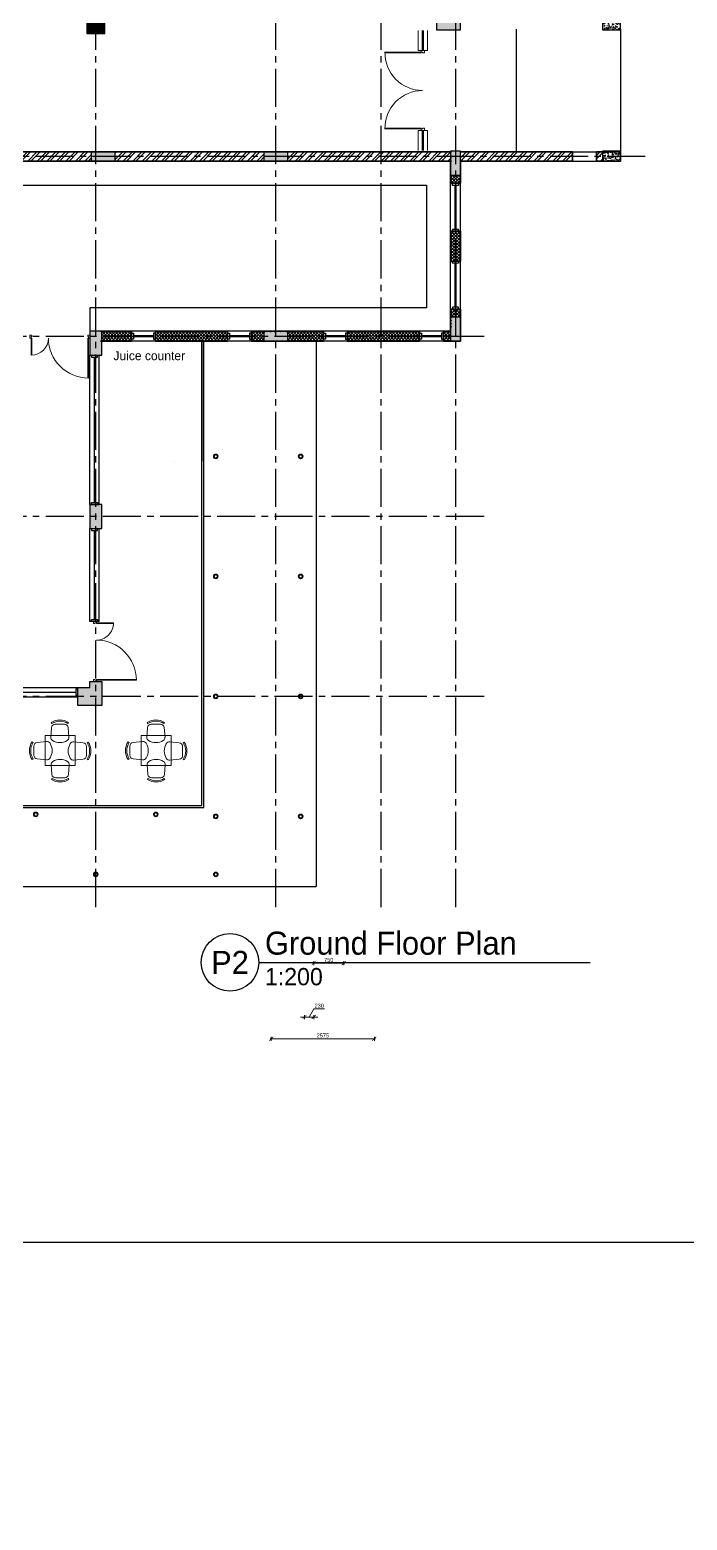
# Model space of a CAD drawing. Header units: millimetres. Extents: x -276609 to 1081398, y -453808 to 472098.
# Drawn here: x 356814 to 373242, y 117301 to 154560 of the extents above; entities that cross this region are included whole.
import ezdxf
from ezdxf.enums import TextEntityAlignment as Align

# ---------------------------------------------------------------- set-up
doc = ezdxf.new("R2010")
doc.units = ezdxf.units.MM
doc.header["$MEASUREMENT"] = 0
doc.linetypes.add('CENTER2', pattern=[28.575, 19.05, -3.175, 3.175, -3.175])
for name, color, linetype in [('A-Anno Tags', 6, 'Continuous'), ('A-Elevation', 4, 'Continuous'), ('A-Railing', 4, 'Continuous'), ('A-Steps', 3, 'Continuous'), ('A-Wall Patt', 8, 'Continuous'), ('A-Window', 4, 'Continuous'), ('Anno_Labels', 7, 'Continuous'), ('AREA', 7, 'Continuous'), ('Dimension', 7, 'Continuous'), ('S-Conc Patt', 9, 'Continuous'), ('SHADING COLUMNS', 210, 'Continuous')]:
    doc.layers.add(name, color=color, linetype=linetype)
doc.layers.add('A-Anno-Grid Lines', color=7, linetype='Continuous', true_color=0xbbc3bd)
for name, color, linetype, lineweight in [('A-Detail Lines', 241, 'Continuous', 25), ('A-Door', 4, 'Continuous', 9), ('A-DOOR-1-2', 3, 'Continuous', 5), ('A-Wall Sec', 1, 'Continuous', 20), ('dim', 7, 'Continuous', 5), ('frntr', 42, 'Continuous', 13), ('S-Concrete', 40, 'Continuous', 25), ('STAIR', 3, 'Continuous', 9)]:
    doc.layers.add(name, color=color, linetype=linetype, lineweight=lineweight)
doc.layers.add('I-Furniture', color=7, linetype='Continuous', lineweight=20, true_color=0xb35900)
doc.styles.get("Standard").update_dxf_attribs({"font": ''})
doc.styles.get('Standard').set_extended_font_data('Gill Sans MT')
doc.dimstyles.new('IIITD_WD_M @ 100', dxfattribs={"dimscale": 100, "dimtxt": 1, "dimasz": 1, "dimexe": 0.5, "dimexo": 0.25, "dimgap": 0.3, "dimtad": 1, "dimdec": 0, "dimrnd": 1, "dimzin": 0, "dimdsep": 46, "dimtxsty": 'Standard', "dimblk": 'ARCHTICK', "dimcen": 0.2, "dimdle": 0.3, "dimclrd": 256, "dimclre": 256, "dimclrt": 256, "dimadec": 0, "dimazin": 0, "dimtfac": 1, "dimtdec": 0, "dimtofl": 0, "dimtmove": 0, "dimatfit": 0, "dimfxl": 0.5, "dimfxlon": 1, "dimtolj": 1, "dimtzin": 0, "dimlwd": -1, "dimlwe": -1, "dimarcsym": 0})
pattern_1 = [(50, (-1021001.52, 1192606.68), (143.4520365, -12.550427), [15, -165]), (355, (-1021001.52, 1192606.68), (-27.750267, 150.438427), [12, -132]), (100.4514, (-1020989.56, 1192605.63), (115.701876, 137.887908), [12.748038, -140.228422]), (46.1842, (-1021001.52, 1192646.68), (213.44821, -33.103803), [22.5, -247.5]), (96.6356, (-1020983.73, 1192643.92), (186.93254, 194.823574), [19.122058, -210.3426]), (351.1842, (-1021001.52, 1192646.68), (186.93239, 194.82372), [18, -198]), (21, (-1020981.52, 1192636.68), (119.3814104, -80.523778), [15, -165]), (326, (-1020981.52, 1192636.68), (48.663066, 145.030009), [12, -132]), (71.4514, (-1020971.57, 1192629.97), (168.044526, 64.506099), [12.748038, -140.228422]), (37.5, (-1021001.517, 1192606.68), (2.431971, 66.5787708), [0, -130.4, 0, -134, 0, -132.5]), (7.5, (-1021001.52, 1192606.68), (52.6139075, 78.8823424), [0, -76.4, 0, -127.4, 0, -50.5]), (327.5, (-1021046.117, 1192606.68), (106.7644872, -4.5109743), [0, -50, 0, -156, 0, -207]), (317.5, (-1021066.12, 1192606.68), (116.637234, 20.0209965), [0, -65, 0, -103.6, 0, -147])]

# ---------------------------------------------------------------- blocks, each defined once
blk = doc.blocks.new('erer')
at = {"layer": 'A-Door', "color": 5, "lineweight": 18}
for p, q in [((476029, 155439), (476029, 154939)), ((476259, 154939), (476259, 155439)), ((476029, 154939), (476259, 154939)), ((476102, 154939), (476102, 154884)), ((476185, 154939), (476102, 154939)), ((476102, 154884), (476147, 154884)), ((476147, 154900), (476147, 154884)), ((476185, 154900), (476147, 154900)), ((476185, 154939), (476185, 154900)), ((476185, 154884), (476185, 154900)), ((476188, 154900), (477090, 154900)), ((476188, 154882), (477090, 154882)), ((476029, 152939), (476029, 152439)), ((476259, 152939), (476029, 152939)), ((476102, 152995), (476147, 152995)), ((476102, 152939), (476102, 152995)), ((476185, 152939), (476102, 152939)), ((476147, 152978), (476147, 152995)), ((476185, 152978), (476147, 152978)), ((476185, 152995), (476185, 152978)), ((476185, 152939), (476185, 152978)), ((476188, 152996), (477090, 152996)), ((476188, 152978), (477090, 152978)), ((476259, 152439), (476259, 152939))]:
    blk.add_line(p, q, dxfattribs=at)
at = {"layer": 'A-Door', "lineweight": 18}
for centre, start, end in [((476147, 154882), 269.9841, 1.3064), ((476147, 152996), 358.6936, 90.0159)]:
    blk.add_arc(centre, 943, start, end, dxfattribs=at)
at = {"layer": 'A-Window', "color": 2, "lineweight": 60}
for p, q in [((476144, 154939), (476144, 155439)), ((476144, 152939), (476144, 152439))]:
    blk.add_line(p, q, dxfattribs=at)
blk = doc.blocks.new('w8')
at = {"layer": 'A-Window', "color": 2, "lineweight": 30}
blk.add_line((484324, 139289), (484324, 142939), dxfattribs=at)
at = {"layer": 'A-Window'}
for points in [[(484209, 139239), (484209, 142989)], [(484399, 142989), (484399, 142939), (484249, 142939), (484249, 142989)], [(484439, 139239), (484439, 142989)], [(484399, 139239), (484399, 139289), (484249, 139289), (484249, 139239)]]:
    blk.add_lwpolyline(points, dxfattribs=at)
blk = doc.blocks.new('Big Door Garbage')
at = {"layer": 'A-Door', "color": 5, "lineweight": 18}
for p, q in [((-12550, 128778), (-12500, 128778)), ((-12550, 128703), (-12550, 128778)), ((-12550, 128703), (-12515, 128703)), ((-12515, 128738), (-12500, 128738)), ((-12515, 128703), (-12515, 128738)), ((-12515, 128703), (-12515, 128273)), ((-12499, 128703), (-12515, 128703)), ((-12500, 128778), (-12500, 128738)), ((-12499, 128703), (-12499, 128273)), ((-11101, 128703), (-11101, 127703)), ((-11101, 128703), (-11085, 128703)), ((-11100, 128778), (-11100, 128738)), ((-11050, 128778), (-11100, 128778)), ((-11085, 128738), (-11100, 128738)), ((-11085, 128703), (-11085, 128738)), ((-11050, 128703), (-11085, 128703)), ((-11085, 128703), (-11085, 127703)), ((-11050, 128703), (-11050, 128778))]:
    blk.add_line(p, q, dxfattribs=at)
at = {"layer": 'A-Door', "lineweight": 18}
for centre, radius, start, end in [((-12515, 128703), 430, 270, 0), ((-11085, 128703), 1000, 180, 270)]:
    blk.add_arc(centre, radius, start, end, dxfattribs=at)
blk = doc.blocks.new('din w4')
at = {"layer": 'A-Window', "color": 2, "lineweight": 60}
blk.add_line((516605, 148504), (516605, 149604), dxfattribs=at)
at = {"layer": 'A-Window'}
for points in [[(516480, 148454), (516480, 149654)], [(516680, 149654), (516680, 149604), (516530, 149604), (516530, 149654)], [(516730, 148454), (516730, 149654)], [(516680, 148454), (516680, 148504), (516530, 148504), (516530, 148454)]]:
    blk.add_lwpolyline(points, dxfattribs=at)
blk = doc.blocks.new('allalaksksksjjd')
at = {"layer": 'S-Conc Patt'}
for points in [[(288778, 131331), (288778, 130881), (289228, 130881), (289228, 131331)], [(297518, 131221), (297518, 130971), (298118, 130971), (298118, 131221)], [(288888, 127921), (288888, 127691), (289488, 127691), (289488, 127921)], [(293203, 127921), (293203, 127691), (293803, 127691), (293803, 127921)], [(298118, 127941), (297868, 127941), (297868, 127341), (298118, 127341)], [(298118, 123791), (297868, 123791), (297868, 123191), (298118, 123191)], [(289153, 123441), (288853, 123441), (288853, 122841), (289153, 122841)], [(293203, 123441), (293203, 123191), (293803, 123191), (293803, 123441)], [(289153, 119106), (288853, 119106), (288853, 118506), (289153, 118506)], [(289153, 114681), (288853, 114681), (288853, 114531), (288553, 114531), (288553, 114081), (289153, 114081)]]:
    blk.add_hatch(color=8, dxfattribs=at).paths.add_polyline_path(points)
h = blk.add_hatch(dxfattribs=at)
h.set_pattern_fill('AR-CONC', color=8, scale=20, style=0)
h.set_pattern_definition(pattern_1)
h.paths.add_polyline_path([(301668, 131221), (301668, 130971), (302118, 130971), (302118, 131221)])
h = blk.add_hatch(dxfattribs=at)
h.set_pattern_fill('AR-CONC', color=8, scale=20, style=0)
h.set_pattern_definition(pattern_1)
h.paths.add_polyline_path([(301668, 127941), (301668, 127691), (302118, 127691), (302118, 127941)])
at = {"layer": 'S-Concrete'}
for points in [[(288778, 131331), (288778, 130881), (289228, 130881), (289228, 131331)], [(297518, 131221), (297518, 130971), (298118, 130971), (298118, 131221)], [(301668, 131221), (301668, 130971), (302118, 130971), (302118, 131221)], [(288888, 127921), (288888, 127691), (289488, 127691), (289488, 127921)], [(293203, 127921), (293203, 127691), (293803, 127691), (293803, 127921)], [(298118, 127941), (297868, 127941), (297868, 127341), (298118, 127341)], [(301668, 127941), (301668, 127691), (302118, 127691), (302118, 127941)], [(298118, 123791), (297868, 123791), (297868, 123191), (298118, 123191)], [(289153, 123441), (288853, 123441), (288853, 122841), (289153, 122841)], [(293203, 123441), (293203, 123191), (293803, 123191), (293803, 123441)], [(289153, 119106), (288853, 119106), (288853, 118506), (289153, 118506)], [(288553, 114531), (288853, 114531), (288853, 114681), (289153, 114681), (289153, 114081), (288553, 114081)]]:
    blk.add_lwpolyline(points, close=True, dxfattribs=at)
blk = doc.blocks.new('din w1')
at = {"layer": 'A-Window', "color": 2, "lineweight": 60}
blk.add_line((476279, 163779), (476779, 163779), dxfattribs=at)
at = {"layer": 'A-Window'}
for points in [[(476229, 163904), (476829, 163904)], [(476229, 163704), (476279, 163704), (476279, 163854), (476229, 163854)], [(476229, 163654), (476829, 163654)], [(476829, 163704), (476779, 163704), (476779, 163854), (476829, 163854)]]:
    blk.add_lwpolyline(points, dxfattribs=at)
blk = doc.blocks.new('Pipe-Column - Pipe3-1_2STD-50-2 GL')
at = {"layer": 'S-Concrete', "lineweight": 35}
for radius, start, end in [(50.8, 0, 180), (45.1, 0, 180), (45.1, 180, 0), (50.8, 180, 360)]:
    blk.add_arc((0, 0), radius, start, end, dxfattribs=at)
blk = doc.blocks.new('Pipe-Column - Pipe3-1_2STD-48-2 GL')
at = {"layer": 'S-Concrete', "lineweight": 35}
for radius, start, end in [(50.8, 0, 180), (50.8, 180, 360), (45.1, 360, 180), (45.1, 180, 360)]:
    blk.add_arc((0, 0), radius, start, end, dxfattribs=at)
blk = doc.blocks.new('Pipe-Column - Pipe3-1_2STD-49-2 GL')
at = {"layer": 'S-Concrete', "lineweight": 35}
for radius, start, end in [(50.8, 0, 180), (50.8, 180, 360), (45.1, 360, 180), (45.1, 180, 360)]:
    blk.add_arc((0, 0), radius, start, end, dxfattribs=at)
blk = doc.blocks.new('TRGHT4')
at = {"layer": 'SHADING COLUMNS'}
for name, p, rotation in [('Pipe-Column - Pipe3-1_2STD-48-2 GL', (397060, -137137), 135.0000000004137), ('Pipe-Column - Pipe3-1_2STD-48-2 GL', (399181, -137137), 135.0000000004137), ('Pipe-Column - Pipe3-1_2STD-50-2 GL', (427680, -137137), 44.9999999995862), ('Pipe-Column - Pipe3-1_2STD-50-2 GL', (429801, -137137), 44.9999999995862), ('Pipe-Column - Pipe3-1_2STD-48-2 GL', (397060, -140137), 135.0000000004137), ('Pipe-Column - Pipe3-1_2STD-48-2 GL', (399181, -140137), 135.0000000004137), ('Pipe-Column - Pipe3-1_2STD-50-2 GL', (427680, -140137), 44.9999999995862), ('Pipe-Column - Pipe3-1_2STD-50-2 GL', (429801, -140137), 44.9999999995862), ('Pipe-Column - Pipe3-1_2STD-48-2 GL', (397060, -143137), 135.0000000004137), ('Pipe-Column - Pipe3-1_2STD-48-2 GL', (399181, -143137), 135.0000000004137), ('Pipe-Column - Pipe3-1_2STD-50-2 GL', (427680, -143137), 44.9999999995862), ('Pipe-Column - Pipe3-1_2STD-50-2 GL', (429801, -143137), 44.9999999995862), ('Pipe-Column - Pipe3-1_2STD-48-2 GL', (397060, -146087), 135.0000000004137), ('Pipe-Column - Pipe3-1_2STD-49-2 GL', (399181, -146087), 135.0000000004137), ('Pipe-Column - Pipe3-1_2STD-50-2 GL', (427680, -146137), 44.9999999995862), ('Pipe-Column - Pipe3-1_2STD-50-2 GL', (429801, -146137), 44.9999999995862)]:
    blk.add_blockref(name, p, dxfattribs=dict(at, rotation=rotation))
for p in [(402181, -146087), (405181, -146087), (408181, -146087), (411181, -146087), (414181, -146087), (417181, -146087), (420181, -146087), (423181, -146087), (426181, -146087), (400681, -147587), (403681, -147587), (406681, -147587), (409681, -147587), (412681, -147587), (415681, -147587), (418681, -147587), (421681, -147587), (424681, -147587), (427681, -147587)]:
    blk.add_blockref('Pipe-Column - Pipe3-1_2STD-50-2 GL', p, dxfattribs=at)
blk = doc.blocks.new('View Tag')
blk.add_circle((0, 0), 3)
at = {"layer": 'Anno_Labels'}
for tag, height, p in [('VIEW_NAME', 2.4, (3.64, 2)), ('VIEW_SCALE', 1.8, (3.64, -1.48))]:
    blk.add_attdef(tag, text='', height=height, dxfattribs=at).set_placement(p, align=Align.MIDDLE_LEFT)
blk.add_attdef('VIEW_TYPE', text='', height=2.4, dxfattribs=at).set_placement((0, 0), align=Align.MIDDLE_CENTER)
blk = doc.blocks.new('chair1')
at = {"layer": 'I-Furniture'}
for p, q in [((-320, 228), (-84, 207)), ((1, 115), (1, -115)), ((16, 201), (42, 219)), ((-320, -228), (-84, -207)), ((16, -201), (42, -219))]:
    blk.add_line(p, q, dxfattribs=at)
for centre, radius, start, end in [((-108, 0), 351, 148.407, 211.593), ((-328, 135), 92.9, 85.0303, 148.407), ((-92, 115), 92.9, 0, 85.0303), ((-278, 0), 356, 325.6197, 34.3803), ((-278, 0), 387, 325.6197, 34.3803), ((-328, -135), 92.9, 211.593, 274.9697), ((-92, -115), 92.9, 274.9697, 0)]:
    blk.add_arc(centre, radius, start, end, dxfattribs=at)
blk = doc.blocks.new('wegegt')
at = {"layer": 'I-Furniture'}
blk.add_lwpolyline([(489413, 140432), (490163, 140432), (490163, 141182), (489413, 141182)], close=True, dxfattribs=at)
for p, rotation in [((489780, 141466), 90), ((489129, 140807), 180)]:
    blk.add_blockref('chair1', p, dxfattribs=dict(at, rotation=rotation))
at = {"layer": 'I-Furniture', "xscale": -1}
for p, rotation in [((490447, 140799), 180), ((489788, 140129), 90)]:
    blk.add_blockref('chair1', p, dxfattribs=dict(at, rotation=rotation))
blk = doc.blocks.new('grd din')
at = {"layer": 'A-Anno-Grid Lines', "linetype": 'CENTER2', "ltscale": 50}
for p, q in [((506814, 133526), (506814, 179267)), ((511314, 133526), (511314, 179267)), ((513944, 133526), (513944, 179267)), ((515814, 133526), (515814, 179267)), ((520545, 152289), (470258, 152289)), ((516514, 147789), (471659, 147789)), ((516514, 143289), (471659, 143289)), ((516514, 138789), (471659, 138789))]:
    blk.add_line(p, q, dxfattribs=at)
blk = doc.blocks.new('_ArchTick')
at = {"color": 0, "linetype": 'ByBlock', "const_width": 0.15}
blk.add_lwpolyline([(-0.5, -0.5), (0.5, 0.5)], dxfattribs=at)
blk = doc.blocks.new('*D367')
at = {"layer": 'dim', "transparency": 16777216}
for p, q in [((365454, 129338), (362819, 129338)), ((362849, 129388), (362849, 129288)), ((365424, 129388), (365424, 129288))]:
    blk.add_line(p, q, dxfattribs=at)
at = {"layer": 'dim', "transparency": 16777216, "xscale": 100, "yscale": 100, "zscale": 100, "rotation": 180}
blk.add_blockref('_ArchTick', (362849, 129338), dxfattribs=at)
at = {"layer": 'dim', "transparency": 16777216, "xscale": 100, "yscale": 100, "zscale": 100}
blk.add_blockref('_ArchTick', (365424, 129338), dxfattribs=at)
at = {"layer": 'dim', "transparency": 16777216, "insert": (364136, 129419), "char_height": 100, "attachment_point": 5}
blk.add_mtext('\\A1;2575', dxfattribs=at)
blk = doc.blocks.new('*D369')
at = {"layer": 'dim', "transparency": 16777216}
for p, q in [((363794, 129880), (363912, 130081)), ((363912, 130081), (364182, 130081)), ((363679, 129880), (363579, 129880)), ((363679, 129830), (363679, 129930)), ((363679, 129880), (363909, 129880)), ((363909, 129930), (363909, 129830)), ((363909, 129880), (364009, 129880))]:
    blk.add_line(p, q, dxfattribs=at)
at = {"layer": 'dim', "transparency": 16777216, "xscale": 100, "yscale": 100, "zscale": 100}
blk.add_blockref('_ArchTick', (363679, 129880), dxfattribs=at)
at = {"layer": 'dim', "transparency": 16777216, "xscale": 100, "yscale": 100, "zscale": 100, "rotation": 180}
blk.add_blockref('_ArchTick', (363909, 129880), dxfattribs=at)
at = {"layer": 'dim', "transparency": 16777216, "insert": (364047, 130162), "char_height": 100, "attachment_point": 5}
blk.add_mtext('\\A1;230', dxfattribs=at)
blk = doc.blocks.new('*D373')
at = {"layer": 'dim', "transparency": 16777216}
for p, q in [((362819, 156231), (363939, 156231)), ((362849, 156181), (362849, 156281)), ((363909, 156181), (363909, 156281))]:
    blk.add_line(p, q, dxfattribs=at)
at = {"layer": 'dim', "transparency": 16777216, "xscale": 100, "yscale": 100, "zscale": 100, "rotation": 180}
blk.add_blockref('_ArchTick', (362849, 156231), dxfattribs=at)
at = {"layer": 'dim', "transparency": 16777216, "xscale": 100, "yscale": 100, "zscale": 100}
blk.add_blockref('_ArchTick', (363909, 156231), dxfattribs=at)
at = {"layer": 'dim', "transparency": 16777216, "insert": (363379, 156312), "char_height": 100, "attachment_point": 5}
blk.add_mtext('\\A1;1060', dxfattribs=at)
blk = doc.blocks.new('*D374')
at = {"layer": 'dim', "transparency": 16777216}
for p, q in [((363879, 131226), (364689, 131226)), ((363909, 131176), (363909, 131276)), ((364659, 131276), (364659, 131176))]:
    blk.add_line(p, q, dxfattribs=at)
at = {"layer": 'dim', "transparency": 16777216, "xscale": 100, "yscale": 100, "zscale": 100, "rotation": 180}
blk.add_blockref('_ArchTick', (363909, 131226), dxfattribs=at)
at = {"layer": 'dim', "transparency": 16777216, "xscale": 100, "yscale": 100, "zscale": 100}
blk.add_blockref('_ArchTick', (364659, 131226), dxfattribs=at)
at = {"layer": 'dim', "transparency": 16777216, "insert": (364284, 131307), "char_height": 100, "attachment_point": 5}
blk.add_mtext('\\A1;750', dxfattribs=at)
blk = doc.blocks.new('*D675')
at = {"layer": 'A-Detail Lines'}
for p, q in [((338004, 412783), (337904, 412783)), ((337954, 412813), (337954, 411253)), ((338004, 411283), (337904, 411283)), ((490362, 36550), (490362, 36450)), ((499132, 36550), (499132, 36450)), ((490332, 36500), (499162, 36500))]:
    blk.add_line(p, q, dxfattribs=at)
at = {"layer": 'A-Detail Lines', "xscale": 100, "yscale": 100, "zscale": 100}
for p, rotation in [((337954, 412783), 90), ((337954, 411283), 270), ((490362, 36500), 180)]:
    blk.add_blockref('_ArchTick', p, dxfattribs=dict(at, rotation=rotation))
blk.add_blockref('_ArchTick', (499132, 36500), dxfattribs=at)
at = {"layer": 'A-Detail Lines', "insert": (337873, 412033), "char_height": 100, "attachment_point": 5, "rotation": 90}
blk.add_mtext('\\A1;1500', dxfattribs=at)
at = {"layer": 'A-Detail Lines', "insert": (494747, 36632), "char_height": 200, "attachment_point": 5}
blk.add_mtext('\\A1;8770', dxfattribs=at)

msp = doc.modelspace()

# ---------------------------------------------------------------- hatches: boundary and pattern name
at = {"layer": 'A-Wall Patt'}
h = msp.add_hatch(dxfattribs=at)
h.set_pattern_fill('ANSI32', color=256, scale=450, style=0)
h.set_pattern_definition([(45, (-144842.34, 2158.18), (-119.32427, 119.32427), []), (45, (-144762.8, 2158.18), (-119.32427, 119.32427), [])])
h.paths.add_polyline_path([(362663.9, 151507.2), (358948.9, 151507.2), (358948.9, 151277.2), (362663.9, 151277.2)])
h.paths.add_polyline_path([(371128.9, 151507.2), (370978.9, 151507.2), (370978.9, 151277.2), (371128.9, 151277.2)])
h.paths.add_polyline_path([(367348.9, 151507.2), (363263.9, 151507.2), (363263.9, 151277.2), (367348.9, 151277.2)])
h.paths.add_polyline_path([(370378.9, 151507.2), (367578.9, 151507.2), (367578.9, 151277.2), (370378.9, 151277.2)])
h.paths.add_polyline_path([(355463.9, 151277.2), (358348.9, 151277.2), (358348.9, 151507.2), (355463.9, 151507.2)])
h = msp.add_hatch(dxfattribs=at)
h.set_pattern_fill('ANSI37', color=256, scale=450, style=0)
h.set_pattern_definition([(45, (-144842.344, 2158.18), (-39.7747564, 39.7747564), []), (135, (-144842.344, 2158.18), (-39.7747564, -39.7747564), [])])
h.paths.add_polyline_path([(364153.1, 147027.2), (362353.1, 147027.2), (362353.1, 146777.2), (362663.9, 146777.2), (362663.9, 147007.2), (363263.9, 147007.2), (363263.9, 146777.2), (364153.1, 146777.2)])
h.paths.add_polyline_path([(361753.1, 147027.2), (359953.1, 147027.2), (359953.1, 146777.2), (361753.1, 146777.2)])
h.paths.add_polyline_path([(359353.1, 147027.2), (358613.9, 147027.2), (358613.9, 146777.2), (359353.1, 146777.2)])
h.paths.add_polyline_path([(367578.9, 149524.7), (367463.9, 149524.7), (367463.9, 148774.7), (367578.9, 148774.7)])
h.paths.add_polyline_path([(367463.9, 149524.7), (367328.9, 149524.7), (367328.9, 148774.7), (367463.9, 148774.7)])
h.paths.add_polyline_path([(367578.9, 150927.2), (367463.9, 150927.2), (367463.9, 150724.7), (367578.9, 150724.7)])
h.paths.add_polyline_path([(367463.9, 150927.2), (367365.6, 150927.2), (367340.9, 150927.2), (367328.9, 150927.2), (367328.9, 150724.7), (367463.9, 150724.7)])
h.paths.add_polyline_path([(367463.9, 147377.2), (367578.9, 147377.2), (367578.9, 147574.7), (367463.9, 147574.7)])
h.paths.add_polyline_path([(367348.9, 147077.2), (367348.9, 147377.2), (367463.9, 147377.2), (367463.9, 147574.7), (367328.9, 147574.7), (367328.9, 147077.2)])
h.paths.add_polyline_path([(367153.1, 146892.2), (367153.1, 146777.2), (367328.9, 146777.2), (367328.9, 146892.2)])
h.paths.add_polyline_path([(366553.1, 146777.2), (366553.1, 146892.2), (364753.1, 146892.2), (364753.1, 146777.2)])
h.paths.add_polyline_path([(367153.1, 147027.2), (367153.1, 146892.2), (367328.9, 146892.2), (367328.9, 147027.2)])
h.paths.add_polyline_path([(366553.1, 146892.2), (366553.1, 147027.2), (364753.1, 147027.2), (364753.1, 146892.2)])

# ---------------------------------------------------------------- linework, layer by layer
at = {"layer": 'A-Anno Tags'}
msp.add_line((362535.9, 131245), (370813.6, 131245), dxfattribs=at)
at = {"layer": 'A-Elevation'}
for p, q in [((368978.9, 151507.2), (368978.9, 154577.2)), ((355693.9, 150677.2), (366728.9, 150677.2)), ((366728.9, 150677.2), (366728.9, 147607.2)), ((366728.9, 147607.2), (358313.9, 147607.2)), ((358313.9, 147607.2), (358313.9, 147027.2)), ((361113.9, 146777.2), (361113.9, 143777.2)), ((363968.6, 146777.2), (363968.6, 133142.2)), ((361113.9, 144677.2), (361113.9, 146177.2)), ((360438.9, 143777.4), (360438.9, 143777.2))]:
    msp.add_line(p, q, dxfattribs=at)
at = {"layer": 'A-Railing'}
for p, q in [((361113.9, 135167.2), (361113.9, 146777.2)), ((361163.9, 135117.2), (361163.9, 146777.2)), ((333263.9, 135117.2), (361163.9, 135117.2)), ((333264.6, 135167.2), (361113.9, 135167.2))]:
    msp.add_line(p, q, dxfattribs=at)
at = {"layer": 'A-Steps'}
msp.add_line((323111.6, 133142.2), (363968.6, 133142.2), dxfattribs=at)
at = {"layer": 'A-Wall Patt'}
for p, q in [((371578.9, 154577.2), (371578.9, 151507.2)), ((370378.9, 151507.2), (370978.9, 151507.2)), ((370378.9, 151277.2), (370978.9, 151277.2))]:
    msp.add_line(p, q, dxfattribs=at)
at = {"layer": 'A-Wall Sec', "lineweight": 35}
for p, q in [((367348.9, 151507.2), (355463.9, 151507.2)), ((355463.9, 151277.2), (367348.9, 151277.2)), ((367328.9, 150724.7), (367328.9, 151277.2)), ((370378.9, 151507.2), (367578.9, 151507.2)), ((367578.9, 151277.2), (370378.9, 151277.2)), ((367578.9, 150724.7), (367578.9, 151277.2)), ((370378.9, 151507.2), (370378.9, 151277.2)), ((370978.9, 151507.2), (371578.9, 151507.2)), ((370978.9, 151507.2), (370978.9, 151277.2)), ((370978.9, 151277.2), (371578.9, 151277.2)), ((371578.9, 151277.2), (371578.9, 151507.2)), ((367328.9, 150724.7), (367578.9, 150724.7)), ((367328.9, 148774.7), (367328.9, 149524.7)), ((367578.9, 149524.7), (367328.9, 149524.7)), ((367578.9, 148774.7), (367578.9, 149524.7)), ((367328.9, 148774.7), (367578.9, 148774.7)), ((367578.9, 147574.7), (367328.9, 147574.7)), ((367328.9, 147027.2), (367328.9, 147574.7)), ((367578.9, 146777.2), (367578.9, 147574.7)), ((358578.9, 147027.2), (359353.1, 147027.2)), ((359353.1, 146777.2), (359353.1, 147027.2)), ((359953.1, 147027.2), (361753.1, 147027.2)), ((359953.1, 147027.2), (359953.1, 146777.2)), ((361753.1, 146777.2), (361753.1, 147027.2)), ((362353.1, 147027.2), (364153.1, 147027.2)), ((362353.1, 147027.2), (362353.1, 146777.2)), ((364153.1, 146777.2), (364153.1, 147027.2)), ((364753.1, 147027.2), (366553.1, 147027.2)), ((364753.1, 147027.2), (364753.1, 146777.2)), ((366553.1, 146777.2), (366553.1, 147027.2)), ((367153.1, 147027.2), (367328.9, 147027.2)), ((367153.1, 147027.2), (367153.1, 146777.2)), ((358578.9, 146777.2), (359353.1, 146777.2)), ((359953.1, 146777.2), (361753.1, 146777.2)), ((362353.1, 146777.2), (364153.1, 146777.2)), ((364753.1, 146777.2), (366553.1, 146777.2)), ((367153.1, 146777.2), (367578.9, 146777.2))]:
    msp.add_line(p, q, dxfattribs=at)
at = {"layer": 'A-Window'}
for p, q in [((358313.9, 146427.2), (358563.9, 146427.2)), ((358543.9, 139767.2), (358313.9, 139767.2))]:
    msp.add_line(p, q, dxfattribs=at)
at = {"layer": 'A-Window', "color": 2, "lineweight": 30}
for p, q in [((358428.9, 142742.2), (358428.9, 146377.2)), ((358428.9, 139817.2), (358428.9, 142042.2))]:
    msp.add_line(p, q, dxfattribs=at)
at = {"layer": 'A-Window'}
for points in [[(358313.9, 142692.2), (358313.9, 146427.2)], [(358313.9, 142692.2), (358543.9, 142692.2), (358543.9, 146427.2)], [(358353.9, 146427.2), (358353.9, 146377.2), (358503.9, 146377.2), (358503.9, 146427.2)], [(358353.9, 142692.2), (358353.9, 142742.2), (358503.9, 142742.2), (358503.9, 142692.2)], [(358313.9, 139767.2), (358313.9, 142092.2)], [(358353.9, 142092.2), (358353.9, 142042.2), (358503.9, 142042.2), (358503.9, 142092.2)], [(358543.9, 139767.2), (358543.9, 142092.2)], [(358353.9, 139767.2), (358353.9, 139817.2), (358503.9, 139817.2), (358503.9, 139767.2)]]:
    msp.add_lwpolyline(points, dxfattribs=at)
at = {"layer": 'Dimension'}
msp.add_lwpolyline([(306511, 124245.5), (306511, 183645.5), (390511, 183645.5), (390511, 124245.5)], close=True, dxfattribs=at)
at = {"layer": 'STAIR'}
msp.add_line((358463.9, 146427.2), (358578.9, 146427.2), dxfattribs=at)

# ---------------------------------------------------------------- block references
at = {"layer": 'A-Anno Tags'}
ref = msp.add_blockref('View Tag', (361815.9, 131245), dxfattribs=dict(at, xscale=240, yscale=240, zscale=240))
ref.add_attrib('VIEW_TYPE', 'P2', dxfattribs={"layer": '0', "height": 576}).set_placement((361815.9, 131245), align=Align.MIDDLE_CENTER)
ref.add_attrib('VIEW_NAME', 'Ground Floor Plan', dxfattribs={"layer": '0', "height": 576}).set_placement((362689.7, 131726), align=Align.MIDDLE_LEFT)
ref.add_attrib('VIEW_SCALE', '1:200', dxfattribs={"layer": '0', "height": 432}).set_placement((362689.7, 130889.4), align=Align.MIDDLE_LEFT)
at = {"layer": 'A-Anno-Grid Lines'}
msp.add_blockref('grd din', (-148350, -897), dxfattribs=at)
at = {"layer": 'A-Detail Lines', "extrusion": (0, 0, -1), "zscale": -1, "rotation": 270}
msp.add_blockref('Big Door Garbage', (-487179.2, 127217.2), dxfattribs=at)
at = {"layer": 'A-Door', "xscale": -1}
msp.add_blockref('erer', (842777.7, -897), dxfattribs=at)
at = {"layer": 'A-Door'}
msp.add_blockref('Big Door Garbage', (369363.9, 18151.9), dxfattribs=at)
at = {"layer": 'A-DOOR-1-2'}
for p in [(-149150.9, 1063), (-149150.9, -879.5)]:
    msp.add_blockref('din w4', p, dxfattribs=at)
at = {"layer": 'A-Window', "rotation": 180}
for p in [(836181.9, 310681.5), (838581.9, 310681.5), (840981.9, 310681.5), (843381.9, 310681.5)]:
    msp.add_blockref('din w1', p, dxfattribs=at)
at = {"layer": 'A-Window', "xscale": -1, "rotation": 270}
msp.add_blockref('w8', (215024.6, -346321.6), dxfattribs=at)
at = {"layer": 'frntr'}
msp.add_blockref('allalaksksksjjd', (69460.9, 23586.3), dxfattribs=at)
at = {"layer": 'I-Furniture'}
for p in [(-132215.7, -4268.1), (-129815.7, -4268.1)]:
    msp.add_blockref('wegegt', p, dxfattribs=at)
at = {"layer": 'S-Concrete'}
msp.add_blockref('TRGHT4', (-66219.2, 281031.7), dxfattribs=at)

# ---------------------------------------------------------------- texts
at = {"layer": 'AREA', "insert": (358903.9, 146525.2), "char_height": 225, "width": 6203.897, "attachment_point": 1}
msp.add_mtext('Juice counter', dxfattribs=at)

# ---------------------------------------------------------------- dimensions: what is measured, and where the dimension line sits
at = {"layer": 'A-Detail Lines'}
dim = msp.add_linear_dim(base=(337954, 411283.4), p1=(338179.9, 412783.4), p2=(338179.9, 411283.4), angle=90, dimstyle='IIITD_WD_M @ 100', dxfattribs=at)
dim.commit()
dim.dimension.update_dxf_attribs({"geometry": '*D675', "text_midpoint": (337873.1, 412033.4)})
dim = msp.add_linear_dim(base=(499131.9, 36500.2), p1=(490361.9, 37063.9), p2=(499131.9, 37408.9), dimstyle='IIITD_WD_M @ 100', override={"dimtxt": 2}, dxfattribs=at)
dim.commit()
dim.dimension.update_dxf_attribs({"geometry": '*D675', "text_midpoint": (494746.9, 36632.1)})
at = {"layer": 'dim'}
dim = msp.add_linear_dim(base=(363908.9, 156231.5), p1=(362848.9, 156122.2), p2=(363908.9, 131117.2), dimstyle='IIITD_WD_M @ 100', dxfattribs=at)
dim.commit()
dim.dimension.update_dxf_attribs({"geometry": '*D373', "text_midpoint": (363378.9, 156312.4)})
for base, p1, p2, picture, middle in [((364658.9, 131226.5), (363908.9, 131117.2), (364658.9, 156122.2), '*D374', (364283.9, 131307.4)), ((362848.9, 129337.8), (365423.9, 129572.2), (362848.9, 154577.2), '*D367', (364136.4, 129418.8))]:
    dim = msp.add_linear_dim(base=base, p1=p1, p2=p2, dimstyle='IIITD_WD_M @ 100', override={"dimtmove": 1}, dxfattribs=at)
    dim.commit()
    dim.dimension.update_dxf_attribs({"geometry": picture, "text_midpoint": middle})
dim = msp.add_linear_dim(base=(363908.9, 129879.6), p1=(363678.9, 129802.2), p2=(363908.9, 154807.2), dimstyle='IIITD_WD_M @ 100', override={"dimtmove": 1}, dxfattribs=at)
dim.commit()
dim.dimension.update_dxf_attribs({"geometry": '*D369', "text_midpoint": (363942.2, 130081.1), "dimtype": 160})

doc.saveas('drawing.dxf')
